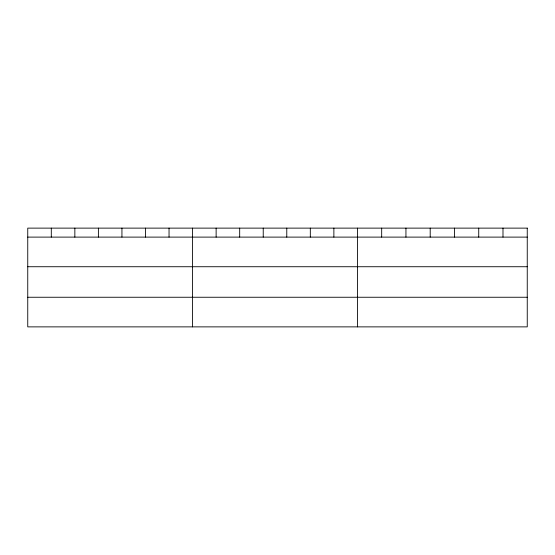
<?xml version="1.0" encoding="UTF-8"?>
<svg xmlns="http://www.w3.org/2000/svg" width="555" height="555" viewBox="0 0 555 555"><rect width="100%" height="100%" fill="white"/><g stroke="black" fill="none" stroke-linecap="round" stroke-linejoin="round"><path stroke-width="0.83" d="M27.75 237.11L527.25 237.11M27.75 266.733L527.25 266.733M27.75 297.251L527.25 297.251M502.99 228.126L502.99 237.11M478.729 228.126L478.729 237.11M454.469 228.126L454.469 237.11M430.201 228.126L430.201 237.11M405.941 228.126L405.941 237.11M381.68 228.126L381.68 237.11M357.42 228.126L357.42 326.874M333.874 228.126L333.874 237.11M310.321 228.126L310.321 237.11M286.775 228.126L286.775 237.11M263.23 228.126L263.23 237.11M239.684 228.126L239.684 237.11M216.131 228.126L216.131 237.11M192.585 228.126L192.585 326.874M169.039 228.126L169.039 237.11M145.486 228.126L145.486 237.11M121.94 228.126L121.94 237.11M98.395 228.126L98.395 237.11M74.849 228.126L74.849 237.11M51.296 228.126L51.296 237.11M527.25 228.126L27.75 228.126L27.75 326.874L527.25 326.874L527.25 228.126"/></g></svg>
